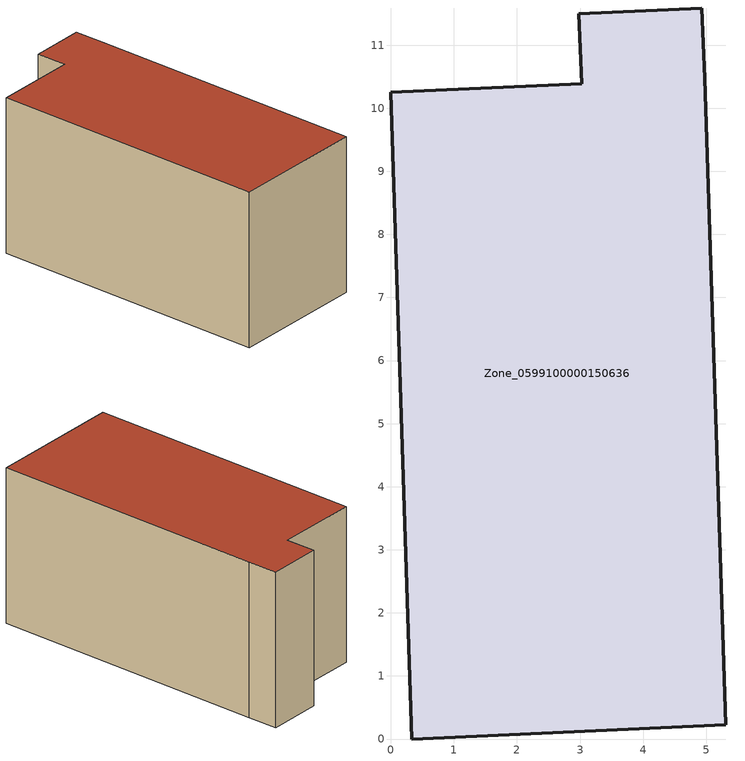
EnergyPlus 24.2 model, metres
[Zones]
Zone_0599100000150636
 floor ground (C_G): 3.03,10.39 2.98,11.5 4.93,11.59 4.98,10.48 5.31,0.23 0.33,0 0,10.25 z0
 wall outside (C_F): 2.98,11.5 3.03,10.39 0,10.25 0.33,0 5.31,0.23 4.98,10.48 4.93,11.59 2.98,11.5 z0:5.69
 roof outside (C_R): 5.31,0.23 4.98,10.48 4.93,11.59 2.98,11.5 3.03,10.39 0,10.25 0.33,0 z5.69
[BUILDING]
Pand.0599100000150636: North Axis=0; Terrain=City; Loads Convergence Tolerance Value=0.04; Temperature Convergence Tolerance Value=0.4; Solar Distribution=FullExterior; Maximum Number of Warmup Days=25; Minimum Number of Warmup Days=1
[Site:Location]
Rotterdam.The.Hague.AP_ZH_NLD Design_Conditions: Latitude=51.96; Longitude=4.45; Time Zone=1; Elevation=-4.5
[SITE:GROUNDTEMPERATURE:BUILDINGSURFACE]
18, 18, 18, 18, 18, 18, 18, 18, 18, 18, 18, 18
[MATERIAL] Thermal Absorptance=0.9; Solar Absorptance=0.7; Visible Absorptance=0.7
Name | Roughness | Thickness | Conductivity | Density | Specific Heat
G.TI.1946-1964 | MediumSmooth | 0.15 | 1 | 540 | 1210
F.TI.1946-1964 | Rough | 0.3 | 0.857143 | 1920 | 840
R.TI.1946-1964 | MediumRough | 0.2 | 0.277778 | 1500 | 1000
[CONSTRUCTION]
C_G: G.TI.1946-1964
C_F: F.TI.1946-1964
C_R: R.TI.1946-1964
[ZONE]
Zone_0599100000150636: Type=1; Multiplier=1; Ceiling Height=Autocalculate; Volume=Autocalculate; Floor Area=autocalculate; Part of Total Floor Area=Yes
[ZONEINFILTRATION:DESIGNFLOWRATE]
Infil_Zone_0599100000150636: Zone or ZoneList or Space or SpaceList=Zone_0599100000150636; Schedule=AlwaysOn; Design Flow Rate Calculation Method=Flow/Area; Flow Rate per Floor Area=0.003; Constant Term Coefficient=1; Temperature Term Coefficient=0; Velocity Term Coefficient=0; Velocity Squared Term Coefficient=0
[HVACTEMPLATE:ZONE:IDEALLOADSAIRSYSTEM]
Zone_0599100000150636: Maximum Heating Supply Air Temperature=50; Minimum Cooling Supply Air Temperature=13; Maximum Heating Supply Air Humidity Ratio=0.0156; Minimum Cooling Supply Air Humidity Ratio=0.0077; Heating Limit=NoLimit; Cooling Limit=NoLimit; Dehumidification Control Type=ConstantSensibleHeatRatio; Cooling Sensible Heat Ratio=0.7; Dehumidification Setpoint=60; Humidification Control Type=None; Humidification Setpoint=30; Outdoor Air Method=None; Outdoor Air Flow Rate per Person=0.00944; Outdoor Air Flow Rate per Zone Floor Area=0; Outdoor Air Flow Rate per Zone=0; Demand Controlled Ventilation Type=None; Outdoor Air Economizer Type=NoEconomizer; Heat Recovery Type=None; Sensible Heat Recovery Effectiveness=0.7; Latent Heat Recovery Effectiveness=0.65
[ZONECONTROL:THERMOSTAT]
ThermostatControl_Zone_0599100000150636: Zone or ZoneList=Zone_0599100000150636; Control Type Schedule=DualSetpointControlType; Control 1=Thermostat_Zone_0599100000150636; Temperature Difference Between Cutout And Setpoint=0
[THERMOSTATSETPOINT:DUALSETPOINT]
Thermostat_Zone_0599100000150636: Heating Setpoint Temperature Schedule=HeatingSetpoint_Zone_0599100000150636; Cooling Setpoint Temperature Schedule=CoolingSetpoint_Zone_0599100000150636
[SCHEDULE:COMPACT]
HeatingSetpoint_Zone_0599100000150636: Through: 12/31, For: AllDays, Until: 24:00, 21
CoolingSetpoint_Zone_0599100000150636: Through: 12/31, For: AllDays, Until: 24:00, 24
DualSetpointControlType: Through: 12/31, For: AllDays, Until: 24:00, 4
AlwaysOn: Through: 12/31, For: AllDays, Until: 24:00, 1
